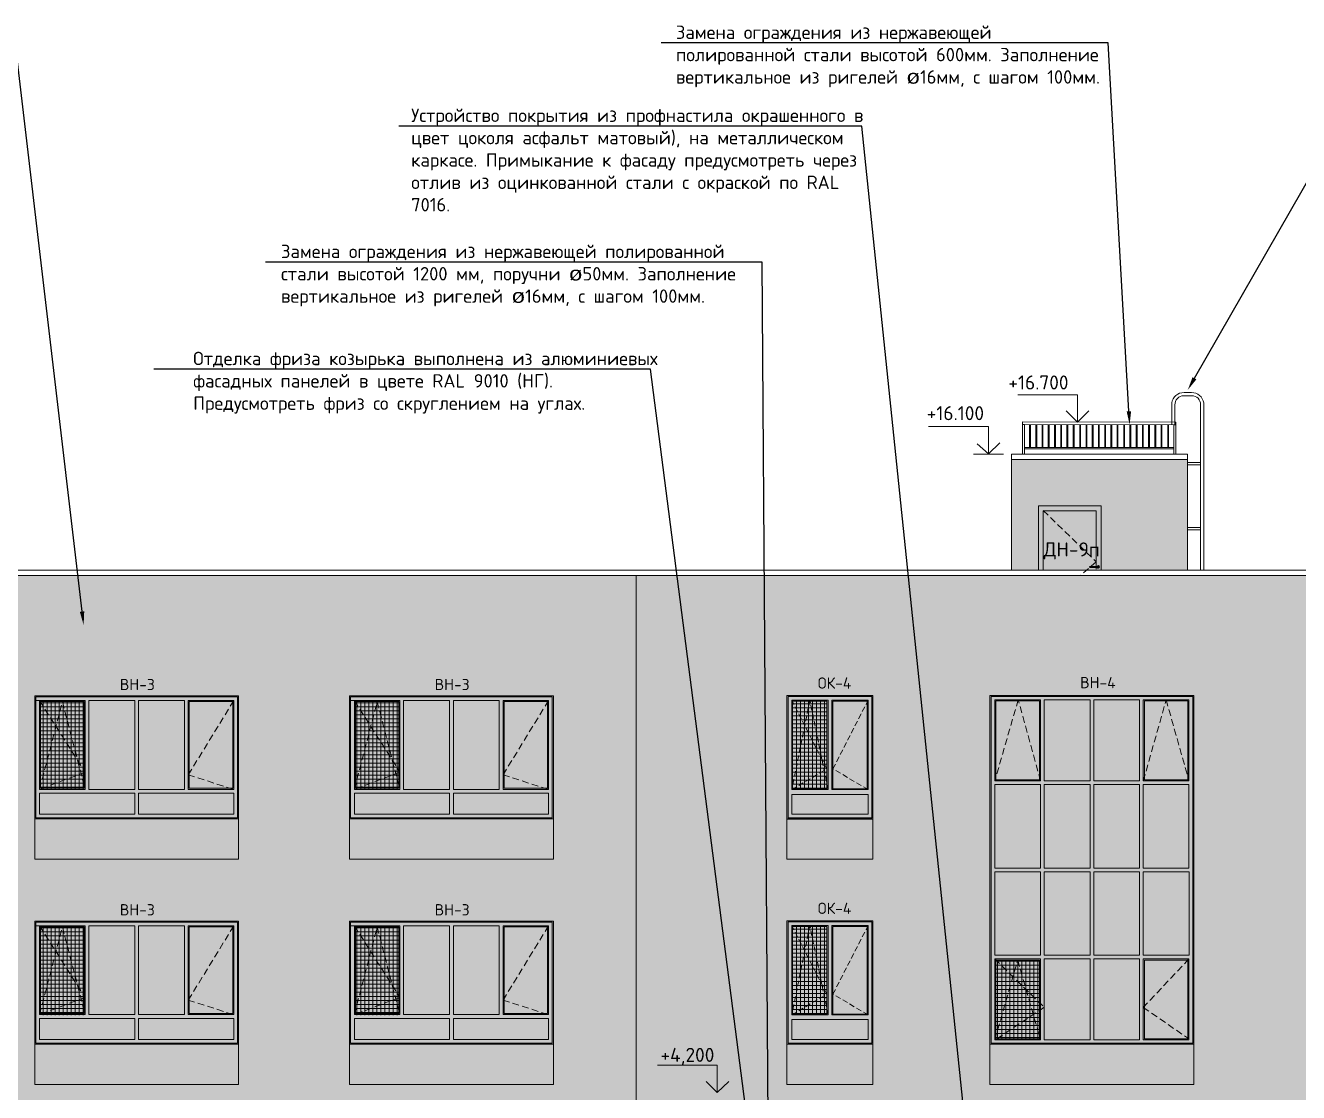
# Model space of a CAD drawing. Header units: millimetres. Extents: x -136099598 to 9192475, y 0 to 779331.
# Drawn here: x -93199 to -69466, y 292752 to 312646 of the extents above; entities that cross this region are included whole.
import ezdxf
from ezdxf import colors
from ezdxf.entities.mleader import LeaderData, LeaderLine
from ezdxf.math import Vec2, Vec3

# ---------------------------------------------------------------- set-up
doc = ezdxf.new("R2010")
doc.units = ezdxf.units.MM
doc.header["$MEASUREMENT"] = 0
doc.linetypes.add('01_base$0$DASHED2', pattern=[0.375, 0.25, -0.125])
doc.linetypes.add('ADSK_Штриховая_ш2 п1', pattern=[3, 2, -1])
doc.layers.get('0').update_dxf_attribs({"color": 250, "lineweight": 9})
for name, color, linetype, lineweight, true_color in [('!_Окно_00_Штрих_Стекло', 7, 'Continuous', 0, 0x737373), ('RAL 000 80 00', 7, 'Continuous', 0, 0xb9b8b6), ('RAL 100 6030', 7, 'Continuous', 0, 0x989057), ('RAL 7016', 7, 'Continuous', 0, 0x383e42), ('RAL 90 10', 7, 'Continuous', 0, 0xf1ece1)]:
    doc.layers.add(name, color=color, linetype=linetype, lineweight=lineweight, true_color=true_color)
for name, color, linetype in [('PDF _0', 7, 'Continuous'), ('PDF _PDF _0', 7, 'Continuous'), ('PDF _Текст', 7, 'Continuous')]:
    doc.layers.add(name, color=color, linetype=linetype)
for name, color, linetype, lineweight in [('АР-Выноски', 5, 'Continuous', 5), ('Лестницы', 7, 'Continuous', 13), ('Ограждение', 250, 'Continuous', 9), ('Подвал', 250, 'ADSK_Штриховая_ш2 п1', 30), ('Рисунок', 6, 'Continuous', 35), ('Специальное оборудование', 7, 'Continuous', 9), ('СТЕНЫ кирпич ЛИДЕР', 250, 'Continuous', 15)]:
    doc.layers.add(name, color=color, linetype=linetype, lineweight=lineweight)
doc.styles.add('ICOCPEUR', font='isocpeur.ttf')
doc.styles.add('PDF ISOCPEUR', font='isocpeur.ttf')

# ---------------------------------------------------------------- blocks, each defined once
blk = doc.blocks.new('A$C316aa93d')
at = {"layer": '!_Окно_00_Штрих_Стекло'}
h = blk.add_hatch(color=256, dxfattribs=at)
h.dxf.hatch_style = 1
h.set_gradient(color1=(70, 92, 124), color2=(219, 225, 235), name='CURVED')
h.paths.add_polyline_path([(548, -2208), (550, -70), (-3072, -70), (-3072, -2208)])
at = {"layer": 'PDF _PDF _0', "lineweight": 0, "true_color": 0x636466}
h = blk.add_hatch(dxfattribs=at)
h.set_pattern_fill('ANSI37', color=251, scale=600, angle=135)
h.set_pattern_definition([(180, (-21.74, 20.51), (-7e-15, -75), []), (270, (-21.74, 20.51), (75, -1e-14), [])])
h.paths.add_polyline_path([(-2224, -1734), (-2224, -69), (-3072, -71), (-3072, -1735)])
at = {"layer": 'RAL 7016', "ltscale": 100, "transparency": 33554687}
h = blk.add_hatch(color=256, dxfattribs=at)
h.dxf.hatch_style = 1
h.paths.add_polyline_path([(638, 20), (-3162, 20), (-3162, -2278), (638, -2278)])
h.paths.add_polyline_path([(548, -70), (548, -2188), (-3072, -2188), (-3072, -70)], flags=16)
h = blk.add_hatch(color=256, dxfattribs=at)
h.dxf.hatch_style = 1
h.paths.add_polyline_path([(-2154, -1778), (-2154, -60), (-2224, -60), (-2224, -1778)])
h = blk.add_hatch(color=256, dxfattribs=at)
h.dxf.hatch_style = 1
h.paths.add_polyline_path([(-1227, -2188), (-1227, -70), (-1297, -70), (-1297, -2188)])
h = blk.add_hatch(color=256, dxfattribs=at)
h.dxf.hatch_style = 1
h.paths.add_polyline_path([(-301, -1778), (-301, -60), (-371, -60), (-371, -1778)])
h = blk.add_hatch(color=256, dxfattribs=at)
h.dxf.hatch_style = 1
h.paths.add_polyline_path([(548, -1726), (-3072, -1726), (-3072, -1798), (548, -1798)])
at = {"ltscale": 150}
blk.add_line((-3072, -70), (-3142, -70), dxfattribs=at)
at = {"linetype": '01_base$0$DASHED2', "ltscale": 500}
for points in [[(-3072, -70), (-2224, -1404), (-3072, -1726), (-2646, -90), (-2224, -1726)], [(548, -70), (-301, -1456), (548, -1726)]]:
    blk.add_lwpolyline(points, dxfattribs=at)
at = {"layer": 'PDF _0', "lineweight": 0}
for points in [[(-3162, 20), (638, 20), (638, -2278), (-3162, -2278)], [(-3162, 20), (638, 20), (638, -2278), (-3162, -2278)], [(-3142, 0), (618, 0), (618, -2258), (-3142, -2258)], [(-2224, -1726), (-3072, -1726), (-3072, -70), (-2224, -70)], [(-3052, -1706), (-2244, -1706), (-2244, -90), (-3052, -90)], [(-1297, -1726), (-2154, -1726), (-2154, -70), (-1297, -70)], [(-371, -1726), (-1227, -1726), (-1227, -70), (-371, -70)], [(548, -1726), (-301, -1726), (-301, -70), (548, -70)], [(528, -1706), (-281, -1706), (-281, -90), (528, -90)], [(-1297, -1798), (-3072, -1798), (-3072, -2188), (-1297, -2188)], [(-1227, -2188), (548, -2188), (548, -1798), (-1227, -1798)]]:
    blk.add_lwpolyline(points, close=True, dxfattribs=at)
at = {"layer": 'PDF _Текст', "lineweight": 0, "insert": (-1576, 124), "char_height": 210, "attachment_point": 7, "style": 'PDF ISOCPEUR'}
blk.add_mtext('ВН-3', dxfattribs=at)
blk = doc.blocks.new('A$Cbac6e4b7')
at = {"layer": 'RAL 100 6030'}
h = blk.add_hatch(color=256, dxfattribs=at)
h.dxf.hatch_style = 1
h.paths.add_polyline_path([(1602, 748), (0, 748), (0, 0), (1602, 0)])
at = {"layer": 'СТЕНЫ кирпич ЛИДЕР', "ltscale": 100}
blk.add_lwpolyline([(0, 748), (1602, 748), (1602, 0), (0, 0)], close=True, dxfattribs=at)
blk = doc.blocks.new('A$C903fc4ac')
at = {"layer": 'RAL 100 6030'}
h = blk.add_hatch(color=256, dxfattribs=at)
h.dxf.hatch_style = 1
h.paths.add_polyline_path([(3800, 0), (0, 0), (0, -748), (3800, -748)])
at = {"layer": 'СТЕНЫ кирпич ЛИДЕР', "ltscale": 100}
blk.add_lwpolyline([(0, 0), (3800, 0), (3800, -748), (0, -748)], close=True, dxfattribs=at)
blk = doc.blocks.new('A$Cbb492947')
at = {"layer": '!_Окно_00_Штрих_Стекло'}
h = blk.add_hatch(color=256, dxfattribs=at)
h.dxf.hatch_style = 1
h.set_gradient(color1=(70, 92, 124), color2=(219, 225, 235), name='CURVED')
h.paths.add_polyline_path([(1493, 89), (1493, 2213), (90, 2212), (90, 88)])
at = {"layer": 'PDF _PDF _0', "lineweight": 0, "true_color": 0x636466}
h = blk.add_hatch(dxfattribs=at)
h.set_pattern_fill('ANSI37', color=251, scale=600, angle=135)
h.paths.add_polyline_path([(746, 564), (746, 2197), (105, 2196), (105, 563)])
at = {"layer": 'RAL 7016'}
h = blk.add_hatch(color=256, dxfattribs=at)
h.dxf.hatch_style = 1
h.paths.add_polyline_path([(1602, 2301), (0, 2301), (0, 0), (1602, 0)])
h.paths.add_polyline_path([(852, 2196), (1493, 2196), (1493, 564), (852, 563)], flags=16)
h.paths.add_polyline_path([(746, 2196), (746, 564), (105, 563), (105, 2196)], flags=16)
h.paths.add_polyline_path([(1512, 459), (1512, 88), (90, 88), (90, 459)], flags=16)
at = {"layer": 'PDF _0', "linetype": 'ADSK_Штриховая_ш2 п1', "lineweight": 0, "ltscale": 50}
for points in [[(766, 552), (427, 2213), (89, 548), (746, 935), (89, 2213)], [(856, 548), (1114, 548), (1513, 548), (856, 935), (1513, 2213)]]:
    blk.add_lwpolyline(points, dxfattribs=at)
at = {"layer": 'PDF _PDF _0', "lineweight": 0}
for points in [[(0, 0), (1602, 0), (1602, 2301), (0, 2301)], [(20, 20), (1582, 20), (1582, 2281), (20, 2281)], [(89, 548), (766, 548), (766, 2213), (89, 2213)], [(105, 563), (746, 564), (746, 2196), (105, 2196)], [(1513, 548), (836, 548), (836, 2213), (1513, 2213)], [(852, 563), (1493, 564), (1493, 2196), (852, 2196)], [(1512, 88), (90, 88), (90, 459), (1512, 459)]]:
    blk.add_lwpolyline(points, close=True, dxfattribs=at)
at = {"layer": 'PDF _Текст', "lineweight": 0, "insert": (574, 2429), "char_height": 210, "attachment_point": 7, "style": 'PDF ISOCPEUR'}
blk.add_mtext('ОК-4', dxfattribs=at)
blk = doc.blocks.new('A$Cc0e490f6')
at = {"layer": '!_Окно_00_Штрих_Стекло'}
h = blk.add_hatch(color=256, dxfattribs=at)
h.dxf.hatch_style = 1
h.set_gradient(color1=(70, 92, 124), color2=(219, 225, 235), name='CURVED')
h.paths.add_polyline_path([(2271, -2358), (2273, 3983), (-1349, 3983), (-1349, -2358)])
at = {"layer": 'PDF _PDF _0', "lineweight": 0, "true_color": 0x636466}
h = blk.add_hatch(dxfattribs=at)
h.set_pattern_fill('ANSI37', color=251, scale=600, angle=135)
h.paths.add_polyline_path([(-514, -2337), (-514, -867), (-1326, -868), (-1326, -2338)])
at = {"layer": 'RAL 7016', "ltscale": 100, "transparency": 33554687}
h = blk.add_hatch(color=256, dxfattribs=at)
h.dxf.hatch_style = 1
h.paths.add_polyline_path([(2361, 4062), (-1439, 4062), (-1439, -2438), (2361, -2438)])
h.paths.add_polyline_path([(2272, 3983), (2271, -2358), (-1349, -2358), (-1349, 3983)], flags=16)
h = blk.add_hatch(color=256, dxfattribs=at)
h.dxf.hatch_style = 1
h.paths.add_polyline_path([(-496, 3983), (-1349, 3983), (-1349, 2473), (-496, 2473)])
h.paths.add_polyline_path([(-516, 3963), (-516, 2493), (-1329, 2493), (-1329, 3963)], flags=16)
h.paths.add_polyline_path([(-1091, 3733), (-1099, 3733)], flags=0)
h = blk.add_hatch(color=256, dxfattribs=at)
h.dxf.hatch_style = 1
h.paths.add_polyline_path([(-426, -2358), (-426, 3983), (-496, 3983), (-496, -2358)])
h = blk.add_hatch(color=256, dxfattribs=at)
h.dxf.hatch_style = 1
h.paths.add_polyline_path([(496, -2358), (496, 3983), (426, 3983), (426, -2358)])
h = blk.add_hatch(color=256, dxfattribs=at)
h.dxf.hatch_style = 1
h.paths.add_polyline_path([(1419, -2358), (1419, 3983), (1349, 3983), (1349, -2358)])
h = blk.add_hatch(color=256, dxfattribs=at)
h.dxf.hatch_style = 1
h.paths.add_polyline_path([(2271, 3983), (1419, 3983), (1419, 2473), (2271, 2473)])
h.paths.add_polyline_path([(2251, 3963), (2251, 2493), (1439, 2493), (1439, 3963)], flags=16)
h.paths.add_polyline_path([(1676, 3733), (1669, 3733)], flags=0)
h = blk.add_hatch(color=256, dxfattribs=at)
h.dxf.hatch_style = 1
h.paths.add_polyline_path([(2272, 2472), (-1347, 2473), (-1347, 2403), (2272, 2403)])
h = blk.add_hatch(color=256, dxfattribs=at)
h.dxf.hatch_style = 1
h.paths.add_polyline_path([(2270, 847), (-1349, 848), (-1349, 778), (2270, 778)])
h = blk.add_hatch(color=256, dxfattribs=at)
h.dxf.hatch_style = 1
h.paths.add_polyline_path([(2270, -779), (-1349, -778), (-1349, -848), (2270, -848)])
h = blk.add_hatch(color=256, dxfattribs=at)
h.dxf.hatch_style = 1
h.paths.add_polyline_path([(-496, -848), (-1349, -848), (-1349, -2358), (-496, -2358)])
h.paths.add_polyline_path([(-516, -868), (-516, -2338), (-1329, -2338), (-1329, -868)], flags=16)
h.paths.add_polyline_path([(-1091, -1098), (-1099, -1098)], flags=0)
h = blk.add_hatch(color=256, dxfattribs=at)
h.dxf.hatch_style = 1
h.paths.add_polyline_path([(2271, -848), (1419, -848), (1419, -2358), (2271, -2358)])
h.paths.add_polyline_path([(2251, -868), (2251, -2338), (1439, -2338), (1439, -868)], flags=16)
h.paths.add_polyline_path([(1676, -1098), (1669, -1098)], flags=0)
at = {"linetype": '01_base$0$DASHED2', "ltscale": 500}
for points in [[(-496, 2473), (-912, 3983), (-1349, 2473)], [(1419, 2473), (1845, 3983), (2271, 2473)], [(-1349, -848), (-426, -1749), (-1349, -2358), (-922, -868), (-496, -2358)], [(2271, -848), (1419, -1750), (2259, -2331)]]:
    blk.add_lwpolyline(points, dxfattribs=at)
at = {"layer": 'PDF _0', "lineweight": 0}
for points in [[(-1439, 4062), (2361, 4062), (2361, -2438), (-1439, -2438)], [(-1439, 4062), (2361, 4062), (2361, -2438), (-1439, -2438)], [(-1419, 4043), (2341, 4043), (2341, -2418), (-1419, -2418)], [(-496, 2473), (-1349, 2473), (-1349, 3983), (-496, 3983)], [(-1329, 2493), (-516, 2493), (-516, 3963), (-1329, 3963)], [(426, 2473), (-426, 2473), (-426, 3983), (426, 3983)], [(1349, 2473), (496, 2473), (496, 3983), (1349, 3983)], [(2271, 2473), (1419, 2473), (1419, 3983), (2271, 3983)], [(2251, 2493), (1439, 2493), (1439, 3963), (2251, 3963)], [(-496, 848), (-1347, 848), (-1347, 2403), (-496, 2403)], [(426, 848), (426, 2403), (-426, 2403), (-426, 848)], [(496, 848), (496, 2403), (1349, 2403), (1349, 848)], [(1419, 848), (2271, 848), (2271, 2403), (1419, 2403)], [(-496, 778), (-1349, 778), (-1349, -778), (-496, -778)], [(426, 778), (426, -778), (-426, -778), (-426, 778)], [(496, 778), (496, -778), (1349, -778), (1349, 778)], [(1419, 778), (2272, 776), (2272, -779), (1419, -778)], [(-496, -848), (-1349, -848), (-1349, -2358), (-496, -2358)], [(-1329, -2338), (-516, -2338), (-516, -868), (-1329, -868)], [(426, -848), (-426, -848), (-426, -2358), (426, -2358)], [(1349, -848), (496, -848), (496, -2358), (1349, -2358)], [(1419, -2358), (2271, -2358), (2271, -848), (1419, -848)], [(1439, -2338), (2251, -2338), (2251, -868), (1439, -868)]]:
    blk.add_lwpolyline(points, close=True, dxfattribs=at)
at = {"layer": 'PDF _Текст', "lineweight": 0, "insert": (241, 4200), "char_height": 210, "attachment_point": 7, "style": 'PDF ISOCPEUR'}
blk.add_mtext('ВН-4', dxfattribs=at)
blk = doc.blocks.new('A$C53a00c1d')
for p, q in [((1025, 1060), (875, 1060)), ((1025, 1040), (875, 1040))]:
    blk.add_line(p, q)
for points in [[(1080, 1001), (1080, 2188), (-90, 2188), (-90, 1001)], [(990, 1009), (990, 2098), (0, 2098), (0, 1001)]]:
    blk.add_lwpolyline(points)
blk.add_circle((1025, 1052), 19)
for centre, radius, start, end in [((875, 1050), 10, 90, 270), ((1025, 1050), 24, 204.6243, 155.3757), ((1025, 1050), 10, 270, 90)]:
    blk.add_arc(centre, radius, start, end)

msp = doc.modelspace()

# ---------------------------------------------------------------- hatches: boundary and pattern name
at = {"layer": 'RAL 000 80 00'}
h = msp.add_hatch(color=256, dxfattribs=at)
h.dxf.hatch_style = 1
h.paths.add_polyline_path([(-74816.4, 304552.3), (-71535.5, 304552.3), (-71533.2, 302491.9), (-74817.7, 302491.9)])
at = {"layer": 'RAL 100 6030'}
h = msp.add_hatch(color=256, dxfattribs=at)
h.dxf.hatch_style = 1
h.paths.add_polyline_path([(-89226.2, 297852), (-93026.2, 297852), (-93026.2, 297103.5), (-89226.2, 297103.5)])
at = {"layer": 'RAL 90 10', "ltscale": 100, "transparency": 33554687}
h = msp.add_hatch(color=256, dxfattribs=at)
h.dxf.hatch_style = 1
h.paths.add_polyline_path([(-81812.7, 302392), (-94652.9, 302392), (-94652.7, 288553.5), (-81814.6, 288553.6)])
h = msp.add_hatch(color=256, dxfattribs=at)
h.dxf.hatch_style = 1
h.paths.add_polyline_path([(-57517.7, 302392), (-81812.7, 302392), (-81814.6, 288803.3), (-57517.7, 288803.3)])

# ---------------------------------------------------------------- linework, layer by layer
at = {"ltscale": 150}
for p, q in [((-71752.4, 305202.5), (-71752.4, 305253.3)), ((-74963.6, 304653.9), (-75527.6, 304653.9)), ((-81814.6, 288093.6), (-81814.6, 302392))]:
    msp.add_line(p, q, dxfattribs=at)
for points in [[(-71534.1, 302491.9), (-74817.7, 302491.9), (-74817.7, 304653.1), (-71534.1, 304653.1)], [(-74817.7, 304652.3), (-71534.1, 304652.3), (-71534.1, 304552.3), (-74817.7, 304552.3)], [(-106652.7, 302491.9), (-57517.7, 302491.9), (-57517.7, 302392), (-106652.7, 302392)]]:
    msp.add_lwpolyline(points, close=True, dxfattribs=at)
at = {"layer": 'PDF _0', "lineweight": 0}
for points, elevation in [([(-74701.5, 305762.9), (-73585.8, 305762.9), (-73585.8, 305253), (-73372.5, 305461.9), (-73585.8, 305253), (-73794.7, 305461.9)], 1.1), ([(-76361.6, 305167.7), (-75245.9, 305168.1), (-75245.9, 304658.2), (-75032.5, 304867.1), (-75245.9, 304658.2), (-75454.8, 304847.1)], -0.2), ([(-81417.4, 293261.9), (-80301.7, 293261.9), (-80301.7, 292752), (-80088.4, 292960.9), (-80301.7, 292752), (-80510.6, 292960.9)], -0.6)]:
    msp.add_lwpolyline(points, dxfattribs=dict(at, elevation=elevation))
at = {"layer": 'Лестницы', "ltscale": 400}
for p, q in [((-71292.9, 304496.1), (-71534.1, 304496.1)), ((-71292.9, 304456.1), (-71534.1, 304456.1)), ((-71292.9, 303285.4, -1.1), (-71534.1, 303285.4, -1.1)), ((-71292.9, 303245.4, -1.1), (-71534.1, 303245.4, -1.1))]:
    msp.add_line(p, q, dxfattribs=at)
at = {"layer": 'Лестницы', "elevation": -1.1}
for points in [[(-71232.9, 302491.9), (-71232.9, 305610.7, 0.3732583), (-71460.9, 305802.9), (-71600.9, 305802.9, 0.3732258), (-71828.9, 305610.7), (-71828.9, 305203.3)], [(-71292.9, 302491.9), (-71292.9, 305576.7, 0.4229742), (-71455.6, 305743.9), (-71606.2, 305743.9, 0.4296737), (-71768.9, 305572.6), (-71768.9, 305203.3)]]:
    msp.add_lwpolyline(points, format="xyb", dxfattribs=at)
at = {"layer": 'Ограждение'}
for points in [[(-71752.4, 305253.3), (-74611.9, 305254.9)], [(-74611.9, 305203.9), (-74611.9, 305253.9)], [(-71752.4, 305202.5), (-74611.9, 305203.9)], [(-74573.9, 304653.9), (-74573.9, 305203.9), (-74611.9, 305203.9), (-74611.9, 304653.9), (-74573.9, 304653.9)], [(-74479.5, 304778.7), (-74479.5, 305203.6)], [(-74463.5, 305203.6), (-74463.5, 304778.7), (-74463.5, 304778.7)], [(-74363.5, 304778.7), (-74363.5, 305203.6)], [(-74347.5, 305203.6), (-74347.5, 304778.7), (-74347.5, 304778.7)], [(-74247.5, 304778.7), (-74247.5, 305203.6)], [(-74231.5, 305203.6), (-74231.5, 304778.7), (-74231.5, 304778.7)], [(-74131.5, 304778.7), (-74131.5, 305203.6)], [(-74115.5, 305203.6), (-74115.5, 304778.7), (-74115.5, 304778.7)], [(-74015.5, 304778.7), (-74015.5, 305203.6)], [(-73999.5, 305203.6), (-73999.5, 304778.7), (-73999.5, 304778.7)], [(-73899.5, 304778.7), (-73899.5, 305203.6)], [(-73883.5, 305203.6), (-73883.5, 304778.7), (-73883.5, 304778.7)], [(-73783.5, 304778.7), (-73783.5, 305203.6)], [(-73767.5, 305203.6), (-73767.5, 304778.7), (-73767.5, 304778.7)], [(-73667.5, 304778.7), (-73667.5, 305203.6)], [(-73651.5, 305203.6), (-73651.5, 304778.7), (-73651.5, 304778.7)], [(-73543.9, 304779.3), (-73543.9, 305204.1)], [(-73527.9, 305204.1), (-73527.9, 304779.3), (-73527.9, 304779.3)], [(-73427.9, 304779.3), (-73427.9, 305204.1)], [(-73411.9, 305204.1), (-73411.9, 304779.3), (-73411.9, 304779.3)], [(-73311.9, 304779.3), (-73311.9, 305204.1)], [(-73295.9, 305204.1), (-73295.9, 304779.3), (-73295.9, 304779.3)], [(-73195.9, 304779.3), (-73195.9, 305204.1)], [(-73179.9, 305204.1), (-73179.9, 304779.3), (-73179.9, 304779.3)], [(-73079.9, 304779.3), (-73079.9, 305204.1)], [(-73063.9, 305204.1), (-73063.9, 304779.3), (-73063.9, 304779.3)], [(-72963.9, 304779.3), (-72963.9, 305204.1)], [(-72947.9, 305204.1), (-72947.9, 304779.3), (-72947.9, 304779.3)], [(-72847.9, 304779.3), (-72847.9, 305204.1)], [(-72831.9, 305204.1), (-72831.9, 304779.3), (-72831.9, 304779.3)], [(-72724.3, 304779.8), (-72724.3, 305204.7)], [(-72708.3, 305204.7), (-72708.3, 304779.8), (-72708.3, 304779.8)], [(-72608.3, 304779.8), (-72608.3, 305204.7)], [(-72592.3, 305204.7), (-72592.3, 304779.8), (-72592.3, 304779.8)], [(-72492.3, 304779.8), (-72492.3, 305204.7)], [(-72476.3, 305204.7), (-72476.3, 304779.8), (-72476.3, 304779.8)], [(-72376.3, 304779.8), (-72376.3, 305204.7)], [(-72360.3, 305204.7), (-72360.3, 304779.8), (-72360.3, 304779.8)], [(-72260.3, 304777.9), (-72260.3, 305202.8)], [(-72244.3, 305202.8), (-72244.3, 304777.9), (-72244.3, 304777.9)], [(-72144.3, 304777.9), (-72144.3, 305202.8)], [(-72128.3, 305202.8), (-72128.3, 304777.9), (-72128.3, 304777.9)], [(-72028.3, 304777.9), (-72028.3, 305202.8)], [(-72012.3, 305202.8), (-72012.3, 304777.9), (-72012.3, 304777.9)], [(-71904.7, 304778.5), (-71904.7, 305203.4)], [(-71888.7, 305203.4), (-71888.7, 304778.5), (-71888.7, 304778.5)], [(-71752.4, 304652.5), (-71752.4, 305202.5), (-71790.4, 305202.5), (-71790.4, 304652.3), (-71752.4, 304652.3)], [(-71790.4, 304752.2), (-74573.9, 304753.9), (-74573.9, 304778.9), (-71790.4, 304777.2)]]:
    msp.add_lwpolyline(points, dxfattribs=at)
at = {"layer": 'Рисунок', "color": 18, "linetype": '01_base$0$DASHED2', "lineweight": 5, "ltscale": 500, "true_color": 0x000000, "elevation": -1.3}
msp.add_lwpolyline([(-74225.9, 303600.4), (-73238.5, 302646.2), (-73532.2, 302392)], dxfattribs=at)
at = {"layer": 'СТЕНЫ кирпич ЛИДЕР', "ltscale": 100, "elevation": -2.2}
msp.add_lwpolyline([(-93026.2, 297852), (-89226.2, 297852), (-89226.2, 297103.5), (-93026.2, 297103.5)], close=True, dxfattribs=at)

# ---------------------------------------------------------------- block references
at = {"ltscale": 150}
for name, p in [('A$C316aa93d', (-89863.7, 300130.1, -2.2)), ('A$C316aa93d', (-83995.2, 300130.1, -2.2)), ('A$Cc0e490f6', (-73779, 296090, -0.2)), ('A$C903fc4ac', (-87157.7, 297852, -2.2)), ('A$C316aa93d', (-89863.7, 295930.1)), ('A$C316aa93d', (-83995.2, 295930.1)), ('A$C903fc4ac', (-93026.2, 293652)), ('A$C903fc4ac', (-87157.7, 293652)), ('A$C903fc4ac', (-75217.7, 293652))]:
    msp.add_blockref(name, p, dxfattribs=at)
at = {"layer": 'Подвал', "ltscale": 150}
for name, p in [('A$Cbb492947', (-79002.4, 297852, -1.2)), ('A$Cbac6e4b7', (-79002.4, 297103.5, -1.2)), ('A$Cbb492947', (-79002.4, 293652)), ('A$Cbac6e4b7', (-79002.4, 292903.5))]:
    msp.add_blockref(name, p, dxfattribs=at)
at = {"layer": 'Специальное оборудование', "color": 18, "linetype": '01_base$0$DASHED2', "lineweight": 5, "ltscale": 500, "true_color": 0x000000}
msp.add_blockref('A$C53a00c1d', (-74225.9, 301502, -1.3), dxfattribs=at)

# ---------------------------------------------------------------- texts
at = {"layer": 'PDF _0', "color": 18, "lineweight": 0, "true_color": 0x000000, "char_height": 262.49, "attachment_point": 9, "style": 'PDF ISOCPEUR'}
for s, insert in [('+16.700', (-73754, 305859.2, 1.1)), ('+16.100', (-75328.2, 305286.8, 1.1))]:
    msp.add_mtext(s, dxfattribs=dict(at, insert=insert))
at = {"layer": 'PDF _0', "color": 18, "lineweight": 0, "true_color": 0x000000, "insert": (-74215.9, 302692.8), "char_height": 262.49, "attachment_point": 7, "rotation": 359.99739, "style": 'PDF ISOCPEUR'}
msp.add_mtext('ДН-9п', dxfattribs=at)
at = {"layer": 'PDF _0', "color": 18, "lineweight": 0, "true_color": 0x000000, "insert": (-80355.9, 293261.9, -0.6), "char_height": 262.49, "width": 905.602, "attachment_point": 9, "style": 'PDF ISOCPEUR'}
msp.add_mtext('+4,200', dxfattribs=at)

# ---------------------------------------------------------------- leaders
at = {"layer": 'АР-Выноски'}
ml = msp.add_multileader_mtext('Standard', dxfattribs=at)
ml.set_content('\\A1;Замена ограждения из нержавеющей полированной стали высотой 600мм. Заполнение вертикальное из ригелей {\\fISOCTEUR|b0|i0|c204|p49;ø}16мм, с шагом 100мм.  ', color=256, style='ICOCPEUR')
ml.set_leader_properties()
ml.build(insert=Vec2(0, 0))
ml.multileader.update_dxf_attribs({"text_left_attachment_type": 6, "text_right_attachment_type": 6, "dogleg_length": 100, "arrow_head_size": 250})
ctx = ml.context
ctx.base_point, ctx.char_height, ctx.arrow_head_size, ctx.landing_gap_size, ctx.plane_origin = Vec3(-81097.5, 312319.8), 250, 250, 25, Vec3(-78140, 292239.6)
ctx.left_attachment, ctx.right_attachment = 6, 6
notes = []
notes.append((ctx, [(0, (1, 1, 0), (-73013.4, 312319.8), (-1, 0), 309.1, [(1, [(-72614.5, 305203.3)], 0, [])])]))
ctx.mtext.insert, ctx.mtext.width, ctx.mtext.defined_height, ctx.mtext.flow_direction = Vec3(-81072.5, 312644.8), 7923.897, 6510.1, 5
ml = msp.add_multileader_mtext('Standard', dxfattribs=at)
ml.set_content('\\A1;Очистка фасада от окрасочного слоя, очистка межблочных швов от штукатурки и герметика, заделка трещин. Локальная обработка фасада антисептическими составами типа Картоцид-компаунд. Просушка стен на участках замачивания. Устройство Системы фасадной композиционная "BAUMIT Mineral" c наружным штукатурным слоем, теплоизоляционным слоем из минераловатных плит Rockwool Фасад БАТТС, (плотностью - 128 кг/м3), переменной толщиной - 100-200 мм (в 1 слой), декоративно-минеральным слоем и последующим окрашиванием высокопаропроницаемой самоочищающейся фасадной силикатной краской в 2 слоя по подготовленной поверхности. ', color=256, style='ICOCPEUR')
ml.set_leader_properties(color=256)
ml.build(insert=Vec2(0, 0))
ml.multileader.update_dxf_attribs({"text_left_attachment_type": 6, "text_right_attachment_type": 6, "dogleg_length": 100, "arrow_head_size": 250})
ctx = ml.context
ctx.base_point, ctx.char_height, ctx.arrow_head_size, ctx.landing_gap_size, ctx.plane_origin = Vec3(-108061.1, 312080.2, -1.8), 250, 250, 25, Vec3(-91742.5, 305447.3, -1.8)
ctx.left_attachment, ctx.right_attachment = 6, 6
notes.append((ctx, [(0, (1, 1, 0), (-93361.1, 312080.2, -1.8), (-1, 0), 100, [(0, [(-92115, 301469.7, -1.8)], 0, [])])]))
ctx.mtext.insert, ctx.mtext.width, ctx.mtext.defined_height, ctx.mtext.flow_direction = Vec3(-108142.4, 312405.2, -1.8), 14727.298, 9019.7, 5
ml = msp.add_multileader_mtext('Standard', dxfattribs=at)
ml.set_content('Устройство покрытия из профнастила окрашенного в цвет цоколя асфальт матовый), на металлическом каркасе. Примыкание к фасаду предусмотреть через отлив из оцинкованной стали с окраской по RAL 7016.', color=256, style='ICOCPEUR')
ml.set_leader_properties()
ml.build(insert=Vec2(0, 0))
ml.multileader.update_dxf_attribs({"text_left_attachment_type": 6, "text_right_attachment_type": 6, "dogleg_length": 100, "arrow_head_size": 250})
ctx = ml.context
ctx.base_point, ctx.char_height, ctx.arrow_head_size, ctx.landing_gap_size, ctx.plane_origin = Vec3(-86032.9, 310772), 250, 250, 25, Vec3(-71503.1, 289108)
ctx.left_attachment, ctx.right_attachment = 6, 6
notes.append((ctx, [(0, (1, 1, 0), (-77607.9, 310772), (-1, 0), 100, [(0, [(-75353.6, 288980)], 0, [])])]))
ctx.mtext.insert, ctx.mtext.width, ctx.mtext.defined_height, ctx.mtext.flow_direction = Vec3(-86007.9, 311097), 8422.692, 27509.5, 5
ml = msp.add_multileader_mtext('Standard', dxfattribs=at)
ml.set_content('Восстановление лестницы типа П1-1, ширина 750 мм, высота ограждения 1200мм. Высота ступени 400 мм заводского изготовления.', color=256, style='ICOCPEUR')
ml.set_leader_properties()
ml.build(insert=Vec2(0, 0))
ml.multileader.update_dxf_attribs({"text_left_attachment_type": 6, "text_right_attachment_type": 6, "dogleg_length": 309.1, "arrow_head_size": 250})
ctx = ml.context
ctx.base_point, ctx.char_height, ctx.arrow_head_size, ctx.landing_gap_size, ctx.plane_origin = Vec3(-68541.4, 310528.4), 250, 250, 25, Vec3(-82303.8, 305528.2)
ctx.left_attachment, ctx.right_attachment = 6, 6
notes.append((ctx, [(0, (1, 1, 0), (-68850.5, 310528.4), (1, 0), 309.1, [(0, [(-71530.9, 305850.8)], 0, [])])]))
ctx.mtext.insert, ctx.mtext.width, ctx.mtext.defined_height, ctx.mtext.flow_direction = Vec3(-68516.4, 310828.4), 9186.444, 5775.2, 5
ml = msp.add_multileader_mtext('Standard', dxfattribs=at)
ml.set_content('\\A1;Замена ограждения из нержавеющей полированной стали высотой 1200 мм, поручни {\\fISOCTEUR|b0|i0|c204|p49;ø}50мм. Заполнение вертикальное из ригелей {\\fISOCTEUR|b0|i0|c204|p49;ø}16мм, с шагом 100мм.  ', color=256, style='ICOCPEUR')
ml.set_leader_properties()
ml.build(insert=Vec2(0, 0))
ml.multileader.update_dxf_attribs({"text_left_attachment_type": 6, "text_right_attachment_type": 6, "dogleg_length": 100, "arrow_head_size": 250})
ctx = ml.context
ctx.base_point, ctx.char_height, ctx.arrow_head_size, ctx.landing_gap_size, ctx.plane_origin = Vec3(-88459.6, 308233.9, -0.4), 250, 250, 25, Vec3(-83455.5, 276870.3, -0.4)
ctx.left_attachment, ctx.right_attachment = 6, 6
notes.append((ctx, [(0, (1, 1, 0), (-79464.6, 308233.9, -0.4), (-1, 0), 645, [(1, [(-79334.8, 289393.5, -0.4)], 0, [])])]))
ctx.mtext.insert, ctx.mtext.width, ctx.mtext.flow_direction = Vec3(-88434.6, 308558.9, -0.4), 8506.062, 5
ml = msp.add_multileader_mtext('Standard', dxfattribs=at)
ml.set_content('\\A1;Отделка фриза козырька выполнена из {\\A0;алюминиевых фасадных панелей в цвете RAL 9010} (НГ). Предусмотреть фриз со скруглением на углах. ', color=256, style='ICOCPEUR')
ml.set_leader_properties()
ml.build(insert=Vec2(0, 0))
ml.multileader.update_dxf_attribs({"text_left_attachment_type": 6, "text_right_attachment_type": 6, "dogleg_length": 100, "arrow_head_size": 250})
ctx = ml.context
ctx.base_point, ctx.char_height, ctx.arrow_head_size, ctx.landing_gap_size, ctx.plane_origin = Vec3(-90097.4, 306237.9, -0.6), 250, 250, 25, Vec3(-70761.4, 284420.6, -0.6)
ctx.left_attachment, ctx.right_attachment = 6, 6
notes.append((ctx, [(0, (1, 1, 0), (-81547.4, 306237.9, -0.6), (-1, 0), 100, [(0, [(-79746.7, 292239.5, -0.6)], 0, [])])]))
ctx.mtext.insert, ctx.mtext.width, ctx.mtext.flow_direction = Vec3(-90072.4, 306562.9, -0.6), 9044.359, 5
for ctx, leaders in notes:
    for number, flags, end, landing, length, lines in leaders:
        leader = LeaderData()
        leader.index, (leader.has_last_leader_line, leader.has_dogleg_vector, leader.attachment_direction) = number, flags
        leader.last_leader_point, leader.dogleg_vector, leader.dogleg_length = Vec3(end), Vec3(landing), length
        for number, points, colour, breaks in lines:
            line = LeaderLine()
            line.index, line.vertices, line.color, line.breaks = number, Vec3.list(points), colors.encode_raw_color(colour), breaks
            leader.lines.append(line)
        ctx.leaders.append(leader)

doc.saveas('drawing.dxf')
